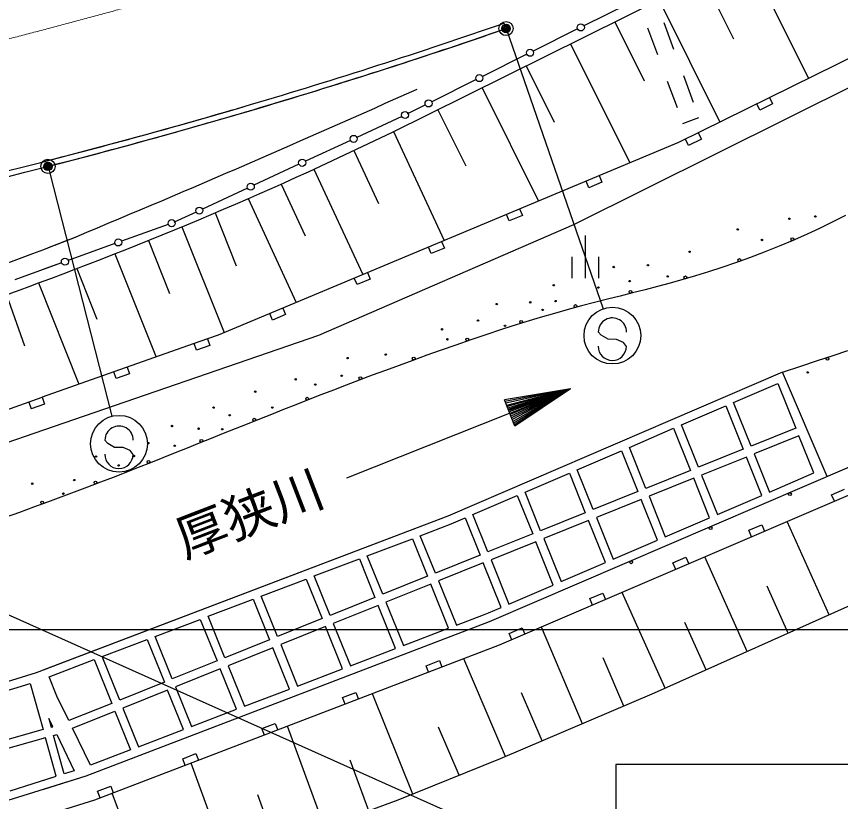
# Model space of a CAD drawing. Units: millimetres, scale not verified. Extents: x 40000 to 680000, y 20000 to 380000.
# Drawn here: x 214998 to 244057, y 218912 to 246585 of the extents above; entities that cross this region are included whole.
import ezdxf
from ezdxf.enums import TextEntityAlignment as Align

# ---------------------------------------------------------------- set-up
doc = ezdxf.new("R2010")
doc.units = ezdxf.units.MM
doc.header["$LTSCALE"] = 1000
doc.header["$PDMODE"] = 32
doc.header["$PDSIZE"] = 500
doc.linetypes.add('CHAIN', pattern=[18.5, 12, -1.5, 3.5, -1.5])
for name, color, linetype, lineweight in [('M-BGD', 7, 'Continuous', 25), ('M-BMK', 2, 'CHAIN', 13), ('M-STR-STRC', 7, 'Continuous', 25)]:
    doc.layers.add(name, color=color, linetype=linetype, lineweight=lineweight)
doc.styles.add('ＭＳ ゴシック', font='')
doc.styles.get('ＭＳ ゴシック').set_extended_font_data('MS Gothic')

msp = doc.modelspace()

# ---------------------------------------------------------------- linework, layer by layer
at = {"layer": 'M-BGD'}
for p, q in [((229515, 243129), (270766, 263613)), ((240779, 248723), (242923, 244404)), ((239218, 247948), (240288, 245794)), ((236577, 247036), (235011, 246255)), ((236577, 247036), (235011, 246255)), ((237658, 247173), (239799, 242862)), ((248302, 247058), (238348, 242146)), ((232197, 246349), (232263, 246160)), ((234787, 246144), (233221, 245363)), ((234787, 246144), (233221, 245363)), ((234658, 239248), (248701, 246251)), ((236098, 246398), (237131, 244318)), ((237252, 246185), (237599, 245247)), ((237821, 246376), (238168, 245438)), ((234537, 245624), (236623, 241425)), ((232997, 245251), (231431, 244470)), ((232997, 245251), (231431, 244470)), ((232977, 244849), (233962, 242865)), ((238514, 244500), (238861, 243561)), ((231208, 244358), (229642, 243577)), ((231208, 244358), (229642, 243577)), ((237945, 244309), (238291, 243371)), ((231417, 244074), (233402, 240077)), ((241552, 243727), (241663, 243503)), ((229418, 243466), (228792, 243153)), ((229418, 243466), (228792, 243153)), ((229857, 243299), (230842, 241315)), ((241214, 243282), (241104, 243506)), ((241663, 243503), (241214, 243282)), ((228588, 243059), (227000, 242322)), ((228588, 243059), (227000, 242322)), ((228792, 243153), (228815, 243164)), ((228792, 243153), (228815, 243164)), ((238498, 242813), (239060, 243020)), ((238498, 242813), (239060, 243020)), ((228294, 242528), (230080, 238688)), ((239038, 242487), (239149, 242263)), ((238348, 242146), (222107, 235352)), ((226774, 242216), (225186, 241479)), ((226774, 242216), (225186, 241479)), ((238701, 242042), (238590, 242266)), ((239149, 242263), (238701, 242042)), ((226893, 241856), (227759, 239994)), ((224960, 241374), (223372, 240637)), ((224960, 241374), (223372, 240637)), ((225484, 241200), (227211, 237487)), ((235546, 240974), (235642, 240743)), ((224327, 240676), (225174, 238854)), ((235181, 240550), (235084, 240781)), ((235642, 240743), (235181, 240550)), ((223146, 240532), (221558, 239795)), ((223146, 240532), (221558, 239795)), ((223165, 240163), (224866, 236506)), ((232740, 239800), (232837, 239570)), ((221332, 239690), (220563, 239333)), ((221332, 239690), (220563, 239333)), ((221999, 239660), (222746, 237791)), ((232376, 239377), (232279, 239607)), ((232837, 239570), (232376, 239377)), ((244231, 239569), (243791, 239346)), ((220351, 239256), (218705, 238662)), ((220351, 239256), (218705, 238662)), ((220563, 239333), (220587, 239341)), ((220563, 239333), (220587, 239341)), ((220827, 239169), (222318, 235440)), ((225655, 235357), (234658, 239248)), ((243791, 239346), (243334, 239124)), ((242857, 238903), (242357, 238681)), ((243334, 239124), (242857, 238903)), ((218470, 238578), (216824, 237984)), ((218470, 238578), (216824, 237984)), ((219650, 238687), (220398, 236818)), ((229991, 238650), (230087, 238419)), ((235052, 238864), (235052, 237364)), ((242357, 238681), (241891, 238484)), ((229626, 238227), (229530, 238457)), ((230087, 238419), (229626, 238227)), ((241891, 238484), (241363, 238272)), ((218469, 238217), (219923, 234580)), ((234577, 238114), (234577, 237364)), ((235527, 238114), (235527, 237364)), ((240852, 238077), (240358, 237898)), ((241363, 238272), (240852, 238077)), ((216589, 237899), (214943, 237305)), ((216589, 237899), (215960, 237672)), ((239876, 237734), (239407, 237582)), ((240358, 237898), (239876, 237734)), ((217123, 237697), (217836, 235913)), ((227374, 237555), (227470, 237325)), ((238947, 237441), (238495, 237309)), ((239407, 237582), (238947, 237441)), ((215771, 237191), (217200, 233619)), ((227009, 237132), (226912, 237362)), ((227470, 237325), (227009, 237132)), ((238048, 237184), (237606, 237066)), ((238495, 237309), (238048, 237184)), ((236724, 236839), (236282, 236727)), ((237165, 236951), (236724, 236839)), ((237606, 237066), (237165, 236951)), ((237606, 237066), (237165, 236951)), ((214641, 236768), (215281, 234977)), ((235835, 236615), (235382, 236499)), ((235835, 236615), (235382, 236499)), ((236282, 236727), (235835, 236615)), ((224393, 236308), (224489, 236078)), ((234450, 236254), (233968, 236120)), ((234450, 236254), (233968, 236120)), ((234921, 236380), (234450, 236254)), ((234921, 236380), (234450, 236254)), ((235382, 236499), (234921, 236380)), ((235382, 236499), (234921, 236380)), ((224028, 235885), (223932, 236115)), ((224489, 236078), (224028, 235885)), ((233471, 235977), (232959, 235822)), ((233471, 235977), (232959, 235822)), ((233968, 236120), (233471, 235977)), ((233968, 236120), (233471, 235977)), ((232959, 235822), (232429, 235655)), ((232959, 235822), (232429, 235655)), ((232101, 235547), (231553, 235363)), ((232101, 235547), (231553, 235363)), ((232429, 235655), (232101, 235547)), ((232429, 235655), (232101, 235547)), ((215960, 232018), (225655, 235357)), ((221735, 235220), (221263, 235054)), ((222107, 235352), (221735, 235220)), ((221735, 235220), (221818, 234985)), ((231016, 235181), (230491, 235000)), ((231016, 235181), (230491, 235000)), ((231553, 235363), (231016, 235181)), ((231553, 235363), (231016, 235181)), ((221263, 235054), (218433, 234054)), ((221347, 234818), (221263, 235054)), ((221818, 234985), (221347, 234818)), ((229976, 234820), (229472, 234641)), ((229976, 234820), (229472, 234641)), ((230491, 235000), (229976, 234820)), ((230491, 235000), (229976, 234820)), ((243802, 234639), (244314, 234813)), ((229472, 234641), (228977, 234463)), ((229472, 234641), (228977, 234463)), ((243251, 234455), (243802, 234639)), ((218904, 234221), (218988, 233985)), ((228491, 234286), (228013, 234110)), ((228491, 234286), (228013, 234110)), ((228977, 234463), (228491, 234286)), ((228977, 234463), (228491, 234286)), ((242012, 234046), (242656, 234258)), ((242656, 234258), (243251, 234455)), ((218433, 234054), (215900, 233160)), ((218516, 233818), (218433, 234054)), ((218988, 233985), (218516, 233818)), ((227543, 233936), (227081, 233761)), ((227543, 233936), (227081, 233761)), ((228013, 234110), (227543, 233936)), ((228013, 234110), (227543, 233936)), ((242012, 234046), (230214, 228975)), ((242012, 234046), (230214, 228975)), ((243591, 230371), (242012, 234046)), ((243591, 230371), (242012, 234046)), ((227081, 233761), (226624, 233588)), ((227081, 233761), (226624, 233588)), ((240286, 232977), (241848, 233649)), ((240286, 232977), (241848, 233649)), ((241848, 233649), (242480, 232078)), ((241848, 233649), (242480, 232078)), ((226174, 233415), (225729, 233243)), ((226174, 233415), (225729, 233243)), ((226624, 233588), (226174, 233415)), ((226624, 233588), (226174, 233415)), ((234538, 233460), (232204, 233069)), ((234538, 233460), (232204, 233069)), ((234538, 233460), (232225, 233017)), ((234538, 233460), (232225, 233017)), ((234538, 233460), (232251, 232952)), ((234538, 233460), (232251, 232952)), ((234538, 233460), (232280, 232877)), ((234538, 233460), (232280, 232877)), ((234538, 233460), (232299, 232831)), ((234538, 233460), (232299, 232831)), ((234538, 233460), (232321, 232776)), ((234538, 233460), (232321, 232776)), ((234538, 233460), (232339, 232730)), ((234538, 233460), (232339, 232730)), ((234538, 233460), (232355, 232690)), ((234538, 233460), (232355, 232690)), ((234538, 233460), (232372, 232647)), ((234538, 233460), (232372, 232647)), ((234538, 233460), (232394, 232593)), ((234538, 233460), (232394, 232593)), ((234538, 233460), (232408, 232555)), ((234538, 233460), (232408, 232555)), ((234538, 233460), (232431, 232499)), ((234538, 233460), (232431, 232499)), ((234538, 233460), (232453, 232442)), ((234538, 233460), (232453, 232442)), ((234538, 233460), (232480, 232375)), ((234538, 233460), (232480, 232375)), ((234538, 233460), (232506, 232309)), ((234538, 233460), (232506, 232309)), ((234538, 233460), (232532, 232244)), ((234538, 233460), (232532, 232244)), ((234538, 233460), (232555, 232186)), ((234538, 233460), (232555, 232186)), ((234538, 233460), (232573, 232142)), ((234538, 233460), (232573, 232142)), ((213034, 232148), (215900, 233160)), ((215900, 233160), (215983, 232924)), ((225289, 233072), (224853, 232900)), ((225289, 233072), (224853, 232900)), ((225729, 233243), (225289, 233072)), ((225729, 233243), (225289, 233072)), ((232573, 232142), (232204, 233069)), ((232573, 232142), (232204, 233069)), ((215429, 232993), (215512, 232757)), ((215983, 232924), (215512, 232757)), ((224853, 232900), (224420, 232730)), ((224853, 232900), (224420, 232730)), ((238448, 232187), (240010, 232859)), ((238448, 232187), (240010, 232859)), ((240010, 232859), (240624, 231332)), ((240010, 232859), (240624, 231332)), ((240903, 231444), (240286, 232977)), ((240903, 231444), (240286, 232977)), ((223991, 232559), (223564, 232389)), ((223991, 232559), (223564, 232389)), ((224420, 232730), (223991, 232559)), ((224420, 232730), (223991, 232559)), ((226653, 230326), (232388, 232606)), ((226653, 230326), (232388, 232606)), ((223138, 232219), (222714, 232049)), ((223138, 232219), (222714, 232049)), ((223564, 232389), (223138, 232219)), ((223564, 232389), (223138, 232219)), ((239047, 230697), (238448, 232187)), ((239047, 230697), (238448, 232187)), ((205341, 228362), (215960, 232018)), ((222714, 232049), (222291, 231879)), ((222714, 232049), (222291, 231879)), ((236610, 231397), (238172, 232069)), ((236610, 231397), (238172, 232069)), ((238172, 232069), (238769, 230585)), ((238172, 232069), (238769, 230585)), ((242480, 232078), (240903, 231444)), ((242480, 232078), (240903, 231444)), ((221867, 231709), (221443, 231539)), ((221867, 231709), (221443, 231539)), ((222291, 231879), (221867, 231709)), ((222291, 231879), (221867, 231709)), ((242592, 231800), (241015, 231165)), ((242592, 231800), (241015, 231165)), ((243117, 230494), (242592, 231800)), ((243117, 230494), (242592, 231800)), ((221018, 231368), (220590, 231198)), ((221018, 231368), (220590, 231198)), ((221443, 231539), (221018, 231368)), ((221443, 231539), (221018, 231368)), ((237192, 229950), (236610, 231397)), ((237192, 229950), (236610, 231397)), ((240624, 231332), (239047, 230697)), ((240624, 231332), (239047, 230697)), ((220161, 231027), (219728, 230856)), ((220161, 231027), (219728, 230856)), ((220590, 231198), (220161, 231027)), ((220590, 231198), (220161, 231027)), ((234772, 230607), (236334, 231279)), ((234772, 230607), (236334, 231279)), ((236334, 231279), (236913, 229838)), ((236334, 231279), (236913, 229838)), ((240736, 231053), (239159, 230419)), ((240736, 231053), (239159, 230419)), ((241279, 229704), (240736, 231053)), ((241279, 229704), (240736, 231053)), ((241015, 231165), (241555, 229822)), ((241015, 231165), (241555, 229822)), ((219728, 230856), (219292, 230684)), ((219728, 230856), (219292, 230684)), ((218852, 230511), (218407, 230338)), ((218852, 230511), (218407, 230338)), ((219292, 230684), (218852, 230511)), ((219292, 230684), (218852, 230511)), ((231681, 225252), (244378, 230709)), ((232934, 229817), (234496, 230489)), ((232934, 229817), (234496, 230489)), ((234496, 230489), (235058, 229092)), ((234496, 230489), (235058, 229092)), ((235336, 229204), (234772, 230607)), ((235336, 229204), (234772, 230607)), ((238769, 230585), (237192, 229950)), ((238769, 230585), (237192, 229950)), ((241555, 229822), (243117, 230494)), ((241555, 229822), (243117, 230494)), ((217956, 230165), (217500, 229990)), ((217956, 230165), (217500, 229990)), ((218407, 230338), (217956, 230165)), ((218407, 230338), (217956, 230165)), ((238881, 230307), (237304, 229672)), ((238881, 230307), (237304, 229672)), ((239441, 228914), (238881, 230307)), ((239441, 228914), (238881, 230307)), ((239159, 230419), (239717, 229032)), ((239159, 230419), (239717, 229032)), ((217500, 229990), (217037, 229815)), ((217500, 229990), (217037, 229815)), ((244750, 229889), (232019, 224418)), ((243741, 229728), (244201, 229925)), ((216566, 229639), (216089, 229462)), ((216566, 229639), (216089, 229462)), ((217037, 229815), (216566, 229639)), ((217037, 229815), (216566, 229639)), ((231096, 229027), (232658, 229699)), ((231096, 229027), (232658, 229699)), ((232658, 229699), (233203, 228345)), ((232658, 229699), (233203, 228345)), ((233481, 228457), (232934, 229817)), ((233481, 228457), (232934, 229817)), ((236913, 229838), (235336, 229204)), ((236913, 229838), (235336, 229204)), ((237304, 229672), (237879, 228242)), ((237304, 229672), (237879, 228242)), ((239717, 229032), (241279, 229704)), ((239717, 229032), (241279, 229704)), ((243840, 229498), (243741, 229728)), ((243840, 229498), (243741, 229728)), ((215602, 229284), (215107, 229105)), ((216089, 229462), (215602, 229284)), ((216089, 229462), (215960, 229415)), ((237025, 229560), (235448, 228926)), ((237025, 229560), (235448, 228926)), ((237603, 228124), (237025, 229560)), ((237603, 228124), (237025, 229560)), ((215107, 229105), (214602, 228924)), ((231625, 227711), (231096, 229027)), ((231625, 227711), (231096, 229027)), ((235058, 229092), (233481, 228457)), ((235058, 229092), (233481, 228457)), ((230214, 228975), (215689, 223454)), ((230214, 228975), (215960, 223557)), ((229239, 228283), (230326, 228697)), ((229239, 228283), (230326, 228697)), ((230326, 228697), (230820, 228909)), ((230326, 228697), (230820, 228909)), ((230820, 228909), (231347, 227599)), ((230820, 228909), (231347, 227599)), ((235170, 228814), (233593, 228179)), ((235170, 228814), (233593, 228179)), ((235765, 227334), (235170, 228814)), ((235765, 227334), (235170, 228814)), ((235448, 228926), (236041, 227452)), ((235448, 228926), (236041, 227452)), ((237879, 228242), (239441, 228914)), ((237879, 228242), (239441, 228914)), ((243652, 225487), (242179, 228784)), ((240819, 228472), (241278, 228669)), ((240918, 228242), (240819, 228472)), ((240918, 228242), (240819, 228472)), ((241278, 228669), (241377, 228439)), ((227369, 227573), (228959, 228177)), ((227369, 227573), (228959, 228177)), ((228959, 228177), (229492, 226852)), ((228959, 228177), (229492, 226852)), ((229770, 226964), (229239, 228283)), ((229770, 226964), (229239, 228283)), ((233203, 228345), (231625, 227711)), ((233203, 228345), (231625, 227711)), ((233593, 228179), (234203, 226662)), ((233593, 228179), (234203, 226662)), ((236041, 227452), (237603, 228124)), ((236041, 227452), (237603, 228124)), ((233315, 228067), (231737, 227432)), ((233315, 228067), (231737, 227432)), ((233927, 226544), (233315, 228067)), ((233927, 226544), (233315, 228067)), ((227915, 226218), (227369, 227573)), ((227915, 226218), (227369, 227573)), ((231347, 227599), (229770, 226964)), ((231347, 227599), (229770, 226964)), ((240761, 224195), (239269, 227533)), ((225499, 226862), (227089, 227466)), ((225499, 226862), (227089, 227466)), ((227089, 227466), (227636, 226106)), ((227089, 227466), (227636, 226106)), ((231459, 227320), (229882, 226686)), ((231459, 227320), (229882, 226686)), ((232090, 225754), (231459, 227320)), ((232090, 225754), (231459, 227320)), ((231737, 227432), (232365, 225872)), ((231737, 227432), (232365, 225872)), ((234203, 226662), (235765, 227334)), ((234203, 226662), (235765, 227334)), ((238148, 227324), (238607, 227521)), ((238246, 227094), (238148, 227324)), ((238246, 227094), (238148, 227324)), ((238607, 227521), (238706, 227291)), ((223630, 226151), (225219, 226755)), ((223630, 226151), (225219, 226755)), ((225219, 226755), (225781, 225359)), ((225219, 226755), (225781, 225359)), ((226059, 225471), (225499, 226862)), ((226059, 225471), (225499, 226862)), ((229492, 226852), (227915, 226218)), ((229492, 226852), (227915, 226218)), ((229882, 226686), (230510, 225125)), ((229882, 226686), (230510, 225125)), ((229604, 226574), (228027, 225939)), ((229604, 226574), (228027, 225939)), ((230230, 225018), (229604, 226574)), ((230230, 225018), (229604, 226574)), ((232365, 225872), (233927, 226544)), ((232365, 225872), (233927, 226544)), ((245988, 226530), (237488, 222733)), ((242206, 224841), (241465, 226499)), ((224204, 224724), (223630, 226151)), ((224204, 224724), (223630, 226151)), ((227636, 226106), (226059, 225471)), ((227636, 226106), (226059, 225471)), ((235216, 226064), (235676, 226261)), ((235676, 226261), (235774, 226031)), ((237869, 222903), (236359, 226283)), ((221760, 225441), (223349, 226045)), ((221760, 225441), (223349, 226045)), ((223349, 226045), (223925, 224612)), ((223349, 226045), (223925, 224612)), ((227748, 225827), (226171, 225193)), ((227748, 225827), (226171, 225193)), ((228361, 224304), (227748, 225827)), ((228361, 224304), (227748, 225827)), ((228027, 225939), (228641, 224411)), ((228027, 225939), (228641, 224411)), ((235315, 225834), (235216, 226064)), ((235315, 225834), (235216, 226064)), ((231463, 225490), (231645, 225563)), ((231463, 225490), (231645, 225563)), ((231645, 225563), (232090, 225754)), ((231645, 225563), (232090, 225754)), ((217457, 219816), (231681, 225252)), ((219890, 224730), (221479, 225334)), ((219890, 224730), (221479, 225334)), ((221479, 225334), (222070, 223866)), ((221479, 225334), (222070, 223866)), ((222348, 223978), (221760, 225441)), ((222348, 223978), (221760, 225441)), ((225781, 225359), (224204, 224724)), ((225781, 225359), (224204, 224724)), ((230510, 225125), (231463, 225490)), ((230510, 225125), (231463, 225490)), ((239315, 223549), (238568, 225220)), ((225893, 225081), (224316, 224446)), ((225893, 225081), (224316, 224446)), ((226493, 223590), (225893, 225081)), ((226493, 223590), (225893, 225081)), ((226171, 225193), (226773, 223697)), ((226171, 225193), (226773, 223697)), ((228641, 224411), (230230, 225018)), ((228641, 224411), (230230, 225018)), ((232368, 224839), (232827, 225037)), ((232827, 225037), (232926, 224807)), ((234958, 221656), (233510, 225058)), ((220493, 223231), (219890, 224730)), ((220493, 223231), (219890, 224730)), ((232466, 224610), (232368, 224839)), ((232466, 224610), (232368, 224839)), ((232019, 224418), (217752, 218965)), ((218020, 224019), (219609, 224623)), ((218020, 224019), (219609, 224623)), ((219609, 224623), (220215, 223119)), ((219609, 224623), (220215, 223119)), ((223925, 224612), (222348, 223978)), ((223925, 224612), (222348, 223978)), ((224316, 224446), (224904, 222983)), ((224316, 224446), (224904, 222983)), ((224037, 224334), (222460, 223700)), ((224037, 224334), (222460, 223700)), ((224624, 222876), (224037, 224334)), ((224624, 222876), (224037, 224334)), ((226773, 223697), (228361, 224304)), ((226773, 223697), (228361, 224304)), ((216150, 223309), (217740, 223913)), ((216150, 223309), (217740, 223913)), ((217740, 223913), (218359, 222373)), ((217740, 223913), (218359, 222373)), ((218637, 222485), (218020, 224019)), ((218637, 222485), (218020, 224019)), ((222070, 223866), (220493, 223231)), ((222070, 223866), (220493, 223231)), ((229443, 223700), (229910, 223879)), ((229910, 223879), (229999, 223645)), ((232240, 220499), (230775, 223942)), ((236415, 222276), (235690, 223979)), ((222182, 223588), (220605, 222953)), ((222182, 223588), (220605, 222953)), ((222756, 222162), (222182, 223588)), ((222756, 222162), (222182, 223588)), ((222460, 223700), (223036, 222269)), ((222460, 223700), (223036, 222269)), ((224904, 222983), (226493, 223590)), ((224904, 222983), (226493, 223590)), ((229532, 223467), (229443, 223700)), ((229532, 223467), (229443, 223700)), ((215689, 223454), (202730, 219416)), ((216423, 222631), (216150, 223309)), ((216423, 222631), (216150, 223309)), ((213860, 222570), (215483, 223076)), ((215483, 223076), (215938, 221447)), ((220215, 223119), (218637, 222485)), ((220215, 223119), (218637, 222485)), ((220605, 222953), (221167, 221555)), ((220605, 222953), (221167, 221555)), ((216844, 221763), (216423, 222631)), ((216844, 221763), (216423, 222631)), ((220327, 222841), (218749, 222206)), ((220327, 222841), (218749, 222206)), ((220887, 221448), (220327, 222841)), ((220887, 221448), (220327, 222841)), ((223036, 222269), (224624, 222876)), ((223036, 222269), (224624, 222876)), ((226498, 222575), (226965, 222754)), ((226965, 222754), (227055, 222520)), ((228975, 219177), (227549, 222709)), ((237488, 222733), (232053, 220420)), ((237488, 222733), (232053, 220420)), ((233531, 221049), (232808, 222747)), ((218359, 222373), (216844, 221763)), ((218359, 222373), (216844, 221763)), ((226588, 222342), (226498, 222575)), ((226588, 222342), (226498, 222575)), ((216976, 221493), (218471, 222094)), ((216976, 221493), (218471, 222094)), ((218471, 222094), (219019, 220733)), ((218471, 222094), (219019, 220733)), ((218749, 222206), (219299, 220841)), ((218749, 222206), (219299, 220841)), ((221167, 221555), (222756, 222162)), ((221167, 221555), (222756, 222162)), ((216284, 221544), (216140, 221840)), ((216140, 221840), (216227, 221528)), ((216284, 221544), (216140, 221840)), ((216140, 221840), (216227, 221528)), ((215938, 221447), (214301, 220990)), ((216227, 221528), (216284, 221544)), ((216227, 221528), (216284, 221544)), ((217607, 220194), (216976, 221493)), ((217607, 220194), (216976, 221493)), ((219299, 220841), (220887, 221448)), ((219299, 220841), (220887, 221448)), ((223654, 221488), (224121, 221666)), ((223743, 221254), (223654, 221488)), ((223743, 221254), (223654, 221488)), ((224121, 221666), (224210, 221433)), ((225865, 218015), (224559, 221566)), ((230608, 219836), (229885, 221535)), ((216019, 221158), (214382, 220701)), ((216019, 221158), (215960, 221142)), ((216398, 219800), (216019, 221158)), ((216398, 219800), (216019, 221158)), ((216308, 221239), (216417, 221270)), ((216308, 221239), (216417, 221270)), ((216685, 219889), (216308, 221239)), ((216685, 219889), (216308, 221239)), ((216417, 221270), (217035, 219998)), ((216417, 221270), (217035, 219998)), ((219019, 220733), (217607, 220194)), ((219019, 220733), (217607, 220194)), ((220860, 220420), (221327, 220599)), ((221327, 220599), (221416, 220365)), ((220949, 220187), (220860, 220420)), ((227423, 218587), (226767, 220372)), ((232053, 220420), (228446, 218963)), ((232053, 220420), (228446, 218963)), ((217035, 219998), (216685, 219889)), ((217035, 219998), (216685, 219889)), ((222448, 216758), (221158, 220267)), ((203394, 215432), (217457, 219816)), ((214775, 219294), (216398, 219800)), ((215960, 219349), (217457, 219816)), ((215960, 219663), (216398, 219800)), ((217855, 219272), (218322, 219450)), ((218322, 219450), (218411, 219217)), ((217944, 219038), (217855, 219272)), ((219694, 215723), (218373, 219202)), ((224157, 217386), (223508, 219149)), ((217752, 218965), (203630, 214564)), ((228446, 218963), (221605, 216448))]:
    msp.add_line(p, q, dxfattribs=at)
for centre, radius in [((234899, 246199), 125), ((234899, 246199), 125), ((233109, 245307), 125), ((233109, 245307), 125), ((231319, 244414), 125), ((231319, 244414), 125), ((229530, 243521), 125), ((229530, 243521), 125), ((228701, 243111), 125), ((228701, 243111), 125), ((226887, 242269), 125), ((226887, 242269), 125), ((225073, 241427), 125), ((225073, 241427), 125), ((223259, 240584), 125), ((223259, 240584), 125), ((221445, 239742), 125), ((221445, 239742), 125), ((242257, 239453), 25), ((243169, 239536), 25), ((220469, 239299), 125), ((220469, 239299), 125), ((240434, 239080), 25), ((218588, 238620), 125), ((218588, 238620), 125), ((241283, 238707), 25), ((242359, 238738), 50), ((238734, 238293), 25), ((216706, 237941), 125), ((216706, 237941), 125), ((240491, 238000), 50), ((236060, 237754), 25), ((237263, 237816), 25), ((237967, 237422), 25), ((238587, 237388), 50), ((233946, 237111), 25), ((236620, 237256), 25), ((235522, 237028), 25), ((236653, 236874), 50), ((234009, 236552), 25), ((231936, 236448), 25), ((233117, 236510), 25), ((233553, 236241), 25), ((234714, 236377), 50), ((231273, 235868), 25), ((232226, 235681), 25), ((232793, 235824), 50), ((230009, 235557), 25), ((230195, 235205), 25), ((230894, 235193), 50), ((226672, 234541), 25), ((228019, 234666), 25), ((229005, 234528), 50), ((243598, 234514), 50), ((226465, 233920), 25), ((242900, 234039), 25), ((224848, 233795), 25), ((227124, 233835), 50), ((223418, 233360), 25), ((225532, 233609), 25), ((225251, 233112), 50), ((221946, 232800), 25), ((224019, 232800), 25), ((222516, 232531), 25), ((223383, 232371), 50), ((220485, 232148), 25), ((221418, 232054), 25), ((222257, 232034), 25), ((221518, 231625), 50), ((219646, 231546), 25), ((220579, 231453), 25), ((217801, 231070), 25), ((219138, 231091), 25), ((218599, 230759), 25), ((219653, 230881), 50), ((217035, 230241), 25), ((217782, 230153), 50), ((215553, 230116), 25), ((216651, 229764), 25), ((242273, 229750), 50), ((215904, 229449), 50), ((239476, 228548), 50), ((236675, 227344), 50)]:
    msp.add_circle(centre, radius, dxfattribs=at)
for centre, radius, start, end in [((165273, 439588), 204500, 286.47044, 289.10289), ((165273, 439588), 204500, 286.47044, 289.10289), ((165273, 439588), 204500, 286.47045, 289.1029), ((165273, 439588), 204700, 286.47045, 289.10259), ((165273, 439588), 204700, 286.47044, 289.06091), ((165273, 439588), 204700, 286.47044, 289.06091), ((35884, 673729), 471153, 292.62022, 294.21394), ((35884, 673729), 471153, 292.62023, 294.21395), ((165273, 439588), 204500, 280.74086, 286.47044), ((165273, 439588), 204500, 280.74086, 286.47044), ((165273, 439588), 204700, 280.74086, 286.47044), ((165273, 439588), 204700, 280.74086, 286.47044), ((165273, 439588), 204500, 284.35078, 286.47045), ((165273, 439588), 204700, 284.37845, 286.47045), ((168631, 365161), 136376, 290.2225, 296.51565), ((167357, 365318), 135928, 285.97424, 291.46598), ((167357, 365318), 135928, 290.95091, 291.46599), ((165601, 369442), 141448, 286.30838, 290.77452)]:
    msp.add_arc(centre, radius, start, end, dxfattribs=at)
at = {"layer": 'M-BMK'}
msp.add_arc((165273, 439588), 200000, 272.53325, 292.52688, dxfattribs=at)
at = {"layer": 'M-STR-STRC'}
for p, q in [((232263, 246160), (235685, 236280)), ((216145, 241155), (218365, 232493)), ((235613, 235346), (235513, 235464)), ((235858, 235206), (235613, 235346)), ((236158, 235204), (235858, 235206)), ((236404, 235092), (236158, 235204)), ((236509, 234956), (236404, 235092)), ((199906, 232113), (236136, 215913)), ((218214, 231535), (218115, 231653)), ((218459, 231396), (218214, 231535)), ((218760, 231393), (218459, 231396)), ((219005, 231282), (218760, 231393)), ((219111, 231145), (219005, 231282)), ((143821, 224975), (427085, 224975)), ((236136, 220218), (236136, 211608)), ((250136, 220218), (236136, 220218))]:
    msp.add_line(p, q, dxfattribs=at)
for centre, radius in [((232263, 246160), 150), ((232263, 246160), 120), ((232263, 246160), 90), ((232263, 246160), 60), ((232263, 246160), 30), ((216107, 241300), 150), ((216107, 241300), 120), ((216107, 241300), 90), ((216107, 241300), 60), ((216107, 241300), 30), ((236012, 235335), 1000), ((218614, 231524), 1000)]:
    msp.add_circle(centre, radius, dxfattribs=at)
for centre, start, end in [((236013, 235460), 359.5549, 179.5549), ((236009, 234960), 179.5549, 359.5549), ((218615, 231649), 359.5549, 179.5549), ((218611, 231149), 179.5549, 359.5549)]:
    msp.add_arc(centre, 500, start, end, dxfattribs=at)
for p in [(232263, 246160), (216107, 241300)]:
    msp.add_point(p, dxfattribs=at)

# ---------------------------------------------------------------- texts
at = {"layer": 'M-BGD', "style": 'ＭＳ ゴシック'}
msp.add_text('厚狭川', height=1320, rotation=21.092, dxfattribs=at).set_placement((221068, 227104), align=Align.BOTTOM_LEFT)
msp.add_text('厚狭川', height=1320, rotation=21.092, dxfattribs=at).set_placement((221068, 227104), align=Align.BOTTOM_LEFT)

doc.saveas('drawing.dxf')
